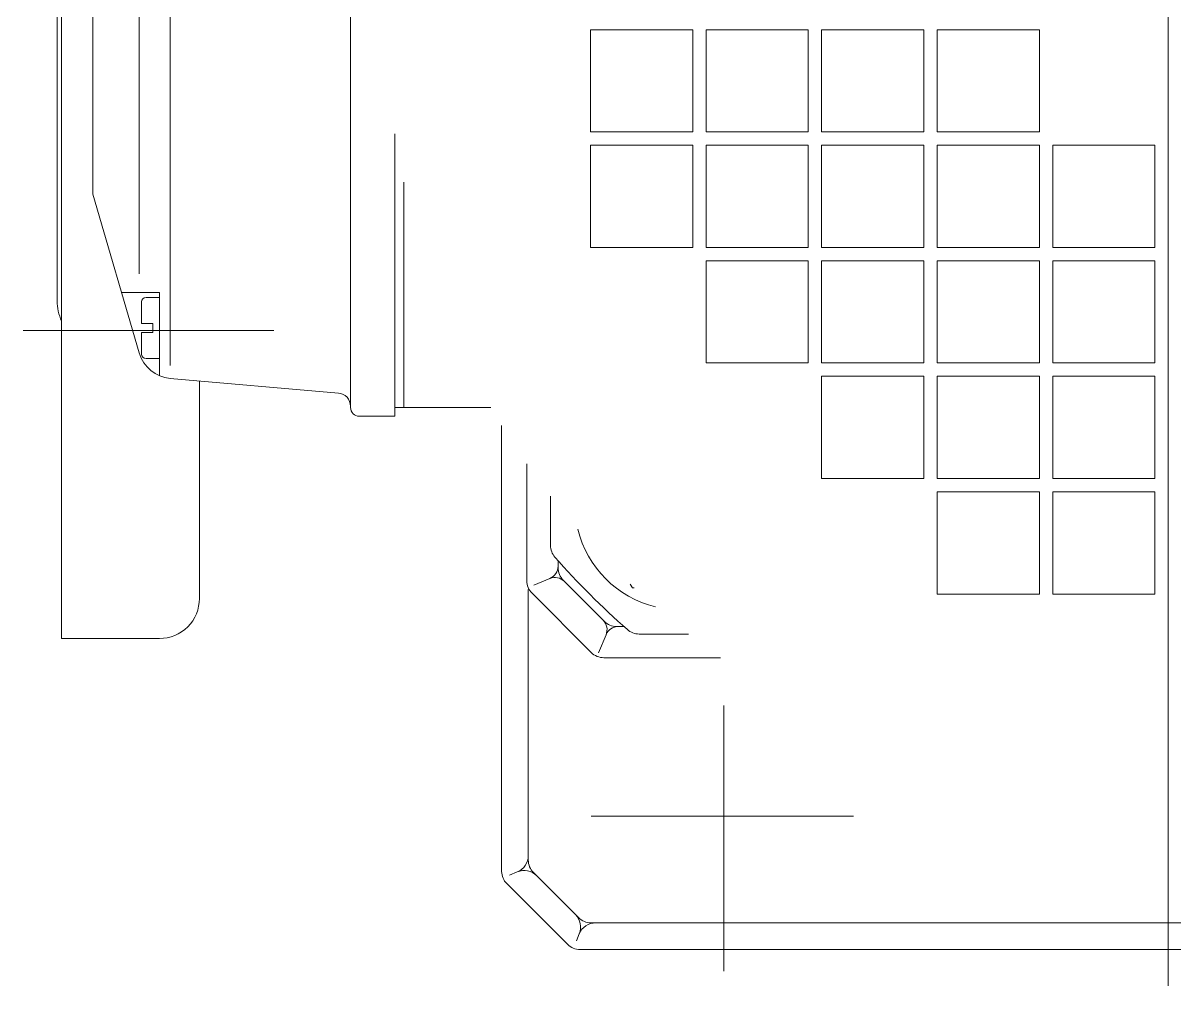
# Model space of a CAD drawing. Header units: millimetres. Extents: x 2085 to 2829, y 1347 to 1643.
# Drawn here: x 2162.09 to 2162.2196, y 1606.9287 to 1607.037 of the extents above; entities that cross this region are included whole.
import ezdxf

# ---------------------------------------------------------------- set-up
doc = ezdxf.new("R2010")
doc.units = ezdxf.units.MM
doc.layers.get('0').update_dxf_attribs({"color": 251, "lineweight": 9})
doc.layers.add('A-SANITARIOS', color=251, linetype='Continuous', lineweight=13)

# ---------------------------------------------------------------- blocks, each defined once
blk = doc.blocks.new('BOMBAS-28.02.2025')
at = {"layer": 'A-SANITARIOS'}
for p, q in [((4.287866207043407, -7.159061524085701, -9.61752527069772e-07), (4.287866207043407, -6.941757447086275, -9.61752527069772e-07)), ((4.287866207043407, -7.159061524085701, -9.61752527069772e-07), (4.287866207043407, -6.941757447086275, -9.61752527069772e-07)), ((4.163364742154954, -6.979961334727705, -9.61752527069772e-07), (4.163364742154954, -7.119961150921881, -9.61752527069772e-07)), ((4.163364742154954, -6.979961334727705, -9.61752527069772e-07), (4.163364742154954, -7.119961150921881, -9.61752527069772e-07)), ((4.195866206864594, -7.006086244247854, -9.61752527069772e-07), (4.195866206864594, -7.093836487270892, -9.61752527069772e-07)), ((4.195866206864594, -7.006086244247854, -9.61752527069772e-07), (4.195866206864594, -7.093836487270892, -9.61752527069772e-07)), ((4.175590573082445, -7.010976654477417, -9.61752527069772e-07), (4.175590573082445, -7.089256196282804, -9.61752527069772e-07)), ((4.175590573082445, -7.010976654477417, -9.61752527069772e-07), (4.175590573082445, -7.089256196282804, -9.61752527069772e-07)), ((4.16286474300432, -7.01796096842736, -9.61752527069772e-07), (4.16286474300432, -7.081961519084871, -9.61752527069772e-07)), ((4.16286474300432, -7.01796096842736, -9.61752527069772e-07), (4.16286474300432, -7.081961519084871, -9.61752527069772e-07)), ((4.17209814322996, -7.020464905537665, -9.61752527069772e-07), (4.17209814322996, -7.078949769027531, -9.61752527069772e-07)), ((4.17209814322996, -7.020464905537665, -9.61752527069772e-07), (4.17209814322996, -7.078949769027531, -9.61752527069772e-07)), ((4.166866207699059, -7.029961274005473, -9.61752527069772e-07), (4.166866207699059, -7.069961213506758, -9.61752527069772e-07)), ((4.166866207699059, -7.029961274005473, -9.61752527069772e-07), (4.166866207699059, -7.069961213506758, -9.61752527069772e-07)), ((4.222866209427593, -7.051461243070662, -9.61752527069772e-07), (4.222866209427593, -7.062961244024336, -9.61752527069772e-07)), ((4.222866209427593, -7.051461243070662, -9.61752527069772e-07), (4.234366206655977, -7.051461243070662, -9.61752527069772e-07)), ((4.222866209427593, -7.051461243070662, -9.61752527069772e-07), (4.222866209427593, -7.062961244024336, -9.61752527069772e-07)), ((4.222866209427593, -7.051461243070662, -9.61752527069772e-07), (4.234366206655977, -7.051461243070662, -9.61752527069772e-07)), ((4.234366206655977, -7.051461243070662, -9.61752527069772e-07), (4.234366206655977, -7.062961244024336, -9.61752527069772e-07)), ((4.234366206655977, -7.051461243070662, -9.61752527069772e-07), (4.234366206655977, -7.062961244024336, -9.61752527069772e-07)), ((4.235866207833169, -7.051461243070662, -9.61752527069772e-07), (4.235866207833169, -7.062961244024336, -9.61752527069772e-07)), ((4.235866207833169, -7.051461243070662, -9.61752527069772e-07), (4.247366206924198, -7.051461243070662, -9.61752527069772e-07)), ((4.235866207833169, -7.051461243070662, -9.61752527069772e-07), (4.235866207833169, -7.062961244024336, -9.61752527069772e-07)), ((4.235866207833169, -7.051461243070662, -9.61752527069772e-07), (4.247366206924198, -7.051461243070662, -9.61752527069772e-07)), ((4.247366206924198, -7.051461243070662, -9.61752527069772e-07), (4.247366206924198, -7.062961244024336, -9.61752527069772e-07)), ((4.247366206924198, -7.051461243070662, -9.61752527069772e-07), (4.247366206924198, -7.062961244024336, -9.61752527069772e-07)), ((4.24886620810139, -7.051461243070662, -9.61752527069772e-07), (4.24886620810139, -7.062961244024336, -9.61752527069772e-07)), ((4.24886620810139, -7.051461243070662, -9.61752527069772e-07), (4.260366207192419, -7.051461243070662, -9.61752527069772e-07)), ((4.24886620810139, -7.051461243070662, -9.61752527069772e-07), (4.24886620810139, -7.062961244024336, -9.61752527069772e-07)), ((4.24886620810139, -7.051461243070662, -9.61752527069772e-07), (4.260366207192419, -7.051461243070662, -9.61752527069772e-07)), ((4.260366207192419, -7.051461243070662, -9.61752527069772e-07), (4.260366207192419, -7.062961244024336, -9.61752527069772e-07)), ((4.260366207192419, -7.051461243070662, -9.61752527069772e-07), (4.260366207192419, -7.062961244024336, -9.61752527069772e-07)), ((4.261866206506966, -7.051461243070662, -9.61752527069772e-07), (4.27336620746064, -7.051461243070662, -9.61752527069772e-07)), ((4.261866206506966, -7.051461243070662, -9.61752527069772e-07), (4.261866206506966, -7.062961244024336, -9.61752527069772e-07)), ((4.261866206506966, -7.051461243070662, -9.61752527069772e-07), (4.27336620746064, -7.051461243070662, -9.61752527069772e-07)), ((4.261866206506966, -7.051461243070662, -9.61752527069772e-07), (4.261866206506966, -7.062961244024336, -9.61752527069772e-07)), ((4.27336620746064, -7.051461243070662, -9.61752527069772e-07), (4.27336620746064, -7.062961244024336, -9.61752527069772e-07)), ((4.27336620746064, -7.051461243070662, -9.61752527069772e-07), (4.27336620746064, -7.062961244024336, -9.61752527069772e-07)), ((4.200866207684157, -7.063190002925694, -9.61752527069772e-07), (4.200866207684157, -7.094961212016642, -9.61752527069772e-07)), ((4.200866207684157, -7.063190002925694, -9.61752527069772e-07), (4.200866207684157, -7.094961212016642, -9.61752527069772e-07)), ((4.222866209427593, -7.062961244024336, -9.61752527069772e-07), (4.234366206655977, -7.062961244024336, -9.61752527069772e-07)), ((4.222866209427593, -7.062961244024336, -9.61752527069772e-07), (4.234366206655977, -7.062961244024336, -9.61752527069772e-07)), ((4.235866207833169, -7.062961244024336, -9.61752527069772e-07), (4.247366206924198, -7.062961244024336, -9.61752527069772e-07)), ((4.235866207833169, -7.062961244024336, -9.61752527069772e-07), (4.247366206924198, -7.062961244024336, -9.61752527069772e-07)), ((4.24886620810139, -7.062961244024336, -9.61752527069772e-07), (4.260366207192419, -7.062961244024336, -9.61752527069772e-07)), ((4.24886620810139, -7.062961244024336, -9.61752527069772e-07), (4.260366207192419, -7.062961244024336, -9.61752527069772e-07)), ((4.261866206506966, -7.062961244024336, -9.61752527069772e-07), (4.27336620746064, -7.062961244024336, -9.61752527069772e-07)), ((4.261866206506966, -7.062961244024336, -9.61752527069772e-07), (4.27336620746064, -7.062961244024336, -9.61752527069772e-07)), ((4.222866209427593, -7.064461243338883, -9.61752527069772e-07), (4.222866209427593, -7.075961244292557, -9.61752527069772e-07)), ((4.222866209427593, -7.064461243338883, -9.61752527069772e-07), (4.234366206655977, -7.064461243338883, -9.61752527069772e-07)), ((4.222866209427593, -7.064461243338883, -9.61752527069772e-07), (4.222866209427593, -7.075961244292557, -9.61752527069772e-07)), ((4.222866209427593, -7.064461243338883, -9.61752527069772e-07), (4.234366206655977, -7.064461243338883, -9.61752527069772e-07)), ((4.234366206655977, -7.064461243338883, -9.61752527069772e-07), (4.234366206655977, -7.075961244292557, -9.61752527069772e-07)), ((4.234366206655977, -7.064461243338883, -9.61752527069772e-07), (4.234366206655977, -7.075961244292557, -9.61752527069772e-07)), ((4.235866207833169, -7.064461243338883, -9.61752527069772e-07), (4.235866207833169, -7.075961244292557, -9.61752527069772e-07)), ((4.235866207833169, -7.064461243338883, -9.61752527069772e-07), (4.247366206924198, -7.064461243338883, -9.61752527069772e-07)), ((4.235866207833169, -7.064461243338883, -9.61752527069772e-07), (4.235866207833169, -7.075961244292557, -9.61752527069772e-07)), ((4.235866207833169, -7.064461243338883, -9.61752527069772e-07), (4.247366206924198, -7.064461243338883, -9.61752527069772e-07)), ((4.247366206924198, -7.064461243338883, -9.61752527069772e-07), (4.247366206924198, -7.075961244292557, -9.61752527069772e-07)), ((4.247366206924198, -7.064461243338883, -9.61752527069772e-07), (4.247366206924198, -7.075961244292557, -9.61752527069772e-07)), ((4.24886620810139, -7.064461243338883, -9.61752527069772e-07), (4.24886620810139, -7.075961244292557, -9.61752527069772e-07)), ((4.24886620810139, -7.064461243338883, -9.61752527069772e-07), (4.260366207192419, -7.064461243338883, -9.61752527069772e-07)), ((4.24886620810139, -7.064461243338883, -9.61752527069772e-07), (4.24886620810139, -7.075961244292557, -9.61752527069772e-07)), ((4.24886620810139, -7.064461243338883, -9.61752527069772e-07), (4.260366207192419, -7.064461243338883, -9.61752527069772e-07)), ((4.260366207192419, -7.064461243338883, -9.61752527069772e-07), (4.260366207192419, -7.075961244292557, -9.61752527069772e-07)), ((4.260366207192419, -7.064461243338883, -9.61752527069772e-07), (4.260366207192419, -7.075961244292557, -9.61752527069772e-07)), ((4.261866206506966, -7.064461243338883, -9.61752527069772e-07), (4.261866206506966, -7.075961244292557, -9.61752527069772e-07)), ((4.261866206506966, -7.064461243338883, -9.61752527069772e-07), (4.27336620746064, -7.064461243338883, -9.61752527069772e-07)), ((4.261866206506966, -7.064461243338883, -9.61752527069772e-07), (4.261866206506966, -7.075961244292557, -9.61752527069772e-07)), ((4.261866206506966, -7.064461243338883, -9.61752527069772e-07), (4.27336620746064, -7.064461243338883, -9.61752527069772e-07)), ((4.27336620746064, -7.064461243338883, -9.61752527069772e-07), (4.27336620746064, -7.075961244292557, -9.61752527069772e-07)), ((4.27336620746064, -7.064461243338883, -9.61752527069772e-07), (4.27336620746064, -7.075961244292557, -9.61752527069772e-07)), ((4.274866206775187, -7.064461243338883, -9.61752527069772e-07), (4.286366207728861, -7.064461243338883, -9.61752527069772e-07)), ((4.274866206775187, -7.064461243338883, -9.61752527069772e-07), (4.274866206775187, -7.075961244292557, -9.61752527069772e-07)), ((4.274866206775187, -7.064461243338883, -9.61752527069772e-07), (4.286366207728861, -7.064461243338883, -9.61752527069772e-07)), ((4.274866206775187, -7.064461243338883, -9.61752527069772e-07), (4.274866206775187, -7.075961244292557, -9.61752527069772e-07)), ((4.286366207728861, -7.064461243338883, -9.61752527069772e-07), (4.286366207728861, -7.075961244292557, -9.61752527069772e-07)), ((4.286366207728861, -7.064461243338883, -9.61752527069772e-07), (4.286366207728861, -7.075961244292557, -9.61752527069772e-07)), ((4.20186620784807, -7.068615724332631, -9.61752527069772e-07), (4.20186620784807, -7.093961211852729, -9.61752527069772e-07)), ((4.20186620784807, -7.068615724332631, -9.61752527069772e-07), (4.20186620784807, -7.093961211852729, -9.61752527069772e-07)), ((4.166866097802995, -7.069961409084499, -9.61752527069772e-07), (4.172097971866606, -7.08783698733896, -9.61752527069772e-07)), ((4.166866097802995, -7.069961409084499, -9.61752527069772e-07), (4.172097971866606, -7.08783698733896, -9.61752527069772e-07)), ((4.222866209427593, -7.075961244292557, -9.61752527069772e-07), (4.234366206655977, -7.075961244292557, -9.61752527069772e-07)), ((4.222866209427593, -7.075961244292557, -9.61752527069772e-07), (4.234366206655977, -7.075961244292557, -9.61752527069772e-07)), ((4.235866207833169, -7.075961244292557, -9.61752527069772e-07), (4.247366206924198, -7.075961244292557, -9.61752527069772e-07)), ((4.235866207833169, -7.075961244292557, -9.61752527069772e-07), (4.247366206924198, -7.075961244292557, -9.61752527069772e-07)), ((4.24886620810139, -7.075961244292557, -9.61752527069772e-07), (4.260366207192419, -7.075961244292557, -9.61752527069772e-07)), ((4.24886620810139, -7.075961244292557, -9.61752527069772e-07), (4.260366207192419, -7.075961244292557, -9.61752527069772e-07)), ((4.261866206506966, -7.075961244292557, -9.61752527069772e-07), (4.27336620746064, -7.075961244292557, -9.61752527069772e-07)), ((4.261866206506966, -7.075961244292557, -9.61752527069772e-07), (4.27336620746064, -7.075961244292557, -9.61752527069772e-07)), ((4.274866206775187, -7.075961244292557, -9.61752527069772e-07), (4.286366207728861, -7.075961244292557, -9.61752527069772e-07)), ((4.274866206775187, -7.075961244292557, -9.61752527069772e-07), (4.286366207728861, -7.075961244292557, -9.61752527069772e-07)), ((4.235866207833169, -7.077461243607104, -9.61752527069772e-07), (4.235866207833169, -7.088961242698133, -9.61752527069772e-07)), ((4.235866207833169, -7.077461243607104, -9.61752527069772e-07), (4.247366206924198, -7.077461243607104, -9.61752527069772e-07)), ((4.235866207833169, -7.077461243607104, -9.61752527069772e-07), (4.235866207833169, -7.088961242698133, -9.61752527069772e-07)), ((4.235866207833169, -7.077461243607104, -9.61752527069772e-07), (4.247366206924198, -7.077461243607104, -9.61752527069772e-07)), ((4.247366206924198, -7.077461243607104, -9.61752527069772e-07), (4.247366206924198, -7.088961242698133, -9.61752527069772e-07)), ((4.247366206924198, -7.077461243607104, -9.61752527069772e-07), (4.247366206924198, -7.088961242698133, -9.61752527069772e-07)), ((4.24886620810139, -7.077461243607104, -9.61752527069772e-07), (4.24886620810139, -7.088961242698133, -9.61752527069772e-07)), ((4.24886620810139, -7.077461243607104, -9.61752527069772e-07), (4.260366207192419, -7.077461243607104, -9.61752527069772e-07)), ((4.24886620810139, -7.077461243607104, -9.61752527069772e-07), (4.24886620810139, -7.088961242698133, -9.61752527069772e-07)), ((4.24886620810139, -7.077461243607104, -9.61752527069772e-07), (4.260366207192419, -7.077461243607104, -9.61752527069772e-07)), ((4.260366207192419, -7.077461243607104, -9.61752527069772e-07), (4.260366207192419, -7.088961242698133, -9.61752527069772e-07)), ((4.260366207192419, -7.077461243607104, -9.61752527069772e-07), (4.260366207192419, -7.088961242698133, -9.61752527069772e-07)), ((4.261866206506966, -7.077461243607104, -9.61752527069772e-07), (4.261866206506966, -7.088961242698133, -9.61752527069772e-07)), ((4.261866206506966, -7.077461243607104, -9.61752527069772e-07), (4.27336620746064, -7.077461243607104, -9.61752527069772e-07)), ((4.261866206506966, -7.077461243607104, -9.61752527069772e-07), (4.261866206506966, -7.088961242698133, -9.61752527069772e-07)), ((4.261866206506966, -7.077461243607104, -9.61752527069772e-07), (4.27336620746064, -7.077461243607104, -9.61752527069772e-07)), ((4.27336620746064, -7.077461243607104, -9.61752527069772e-07), (4.27336620746064, -7.088961242698133, -9.61752527069772e-07)), ((4.27336620746064, -7.077461243607104, -9.61752527069772e-07), (4.27336620746064, -7.088961242698133, -9.61752527069772e-07)), ((4.274866206775187, -7.077461243607104, -9.61752527069772e-07), (4.286366207728861, -7.077461243607104, -9.61752527069772e-07)), ((4.274866206775187, -7.077461243607104, -9.61752527069772e-07), (4.274866206775187, -7.088961242698133, -9.61752527069772e-07)), ((4.274866206775187, -7.077461243607104, -9.61752527069772e-07), (4.286366207728861, -7.077461243607104, -9.61752527069772e-07)), ((4.274866206775187, -7.077461243607104, -9.61752527069772e-07), (4.274866206775187, -7.088961242698133, -9.61752527069772e-07)), ((4.286366207728861, -7.077461243607104, -9.61752527069772e-07), (4.286366207728861, -7.088961242698133, -9.61752527069772e-07)), ((4.286366207728861, -7.077461243607104, -9.61752527069772e-07), (4.286366207728861, -7.088961242698133, -9.61752527069772e-07)), ((4.170104244927643, -7.081024629063904, -9.61752527069772e-07), (4.174366207997082, -7.081024629063904, -9.61752527069772e-07)), ((4.170104244927643, -7.081024629063904, -9.61752527069772e-07), (4.174366207997082, -7.081024629063904, -9.61752527069772e-07)), ((4.172357907722471, -7.084524628706276, -9.61752527069772e-07), (4.172357907722471, -7.082094634883106, -9.61752527069772e-07)), ((4.172357907722471, -7.084524628706276, -9.61752527069772e-07), (4.172357907722471, -7.082094634883106, -9.61752527069772e-07)), ((4.172857906873105, -7.081594635732472, -9.61752527069772e-07), (4.174366207997082, -7.081594635732472, -9.61752527069772e-07)), ((4.172857906873105, -7.081594635732472, -9.61752527069772e-07), (4.174366207997082, -7.081594635732472, -9.61752527069772e-07)), ((4.174366207997082, -7.081024629063904, -9.61752527069772e-07), (4.174366207997082, -7.090391877107322, -9.61752527069772e-07)), ((4.174366207997082, -7.081024629063904, -9.61752527069772e-07), (4.174366207997082, -7.090391877107322, -9.61752527069772e-07)), ((4.173627928103087, -7.084524628706276, -9.61752527069772e-07), (4.172357907722471, -7.084524628706276, -9.61752527069772e-07)), ((4.173627928103087, -7.084524628706276, -9.61752527069772e-07), (4.172357907722471, -7.084524628706276, -9.61752527069772e-07)), ((4.173627928103087, -7.085524628870189, -9.61752527069772e-07), (4.173627928103087, -7.084524628706276, -9.61752527069772e-07)), ((4.173627928103087, -7.085524628870189, -9.61752527069772e-07), (4.173627928103087, -7.084524628706276, -9.61752527069772e-07)), ((4.187232418189524, -7.085318635217845, -9.61752527069772e-07), (4.159024654160021, -7.085318635217845, -9.61752527069772e-07)), ((4.187232418189524, -7.085318635217845, -9.61752527069772e-07), (4.159024654160021, -7.085318635217845, -9.61752527069772e-07)), ((4.172357907722471, -7.087954620830715, -9.61752527069772e-07), (4.172357907722471, -7.085524628870189, -9.61752527069772e-07)), ((4.172357907722471, -7.085524628870189, -9.61752527069772e-07), (4.173627928103087, -7.085524628870189, -9.61752527069772e-07)), ((4.172357907722471, -7.087954620830715, -9.61752527069772e-07), (4.172357907722471, -7.085524628870189, -9.61752527069772e-07)), ((4.172357907722471, -7.085524628870189, -9.61752527069772e-07), (4.173627928103087, -7.085524628870189, -9.61752527069772e-07)), ((4.174366207997082, -7.088454621843994, -9.61752527069772e-07), (4.172857906873105, -7.088454621843994, -9.61752527069772e-07)), ((4.174366207997082, -7.088454621843994, -9.61752527069772e-07), (4.172857906873105, -7.088454621843994, -9.61752527069772e-07)), ((4.235866207833169, -7.088961242698133, -9.61752527069772e-07), (4.247366206924198, -7.088961242698133, -9.61752527069772e-07)), ((4.235866207833169, -7.088961242698133, -9.61752527069772e-07), (4.247366206924198, -7.088961242698133, -9.61752527069772e-07)), ((4.24886620810139, -7.088961242698133, -9.61752527069772e-07), (4.260366207192419, -7.088961242698133, -9.61752527069772e-07)), ((4.24886620810139, -7.088961242698133, -9.61752527069772e-07), (4.260366207192419, -7.088961242698133, -9.61752527069772e-07)), ((4.261866206506966, -7.088961242698133, -9.61752527069772e-07), (4.27336620746064, -7.088961242698133, -9.61752527069772e-07)), ((4.261866206506966, -7.088961242698133, -9.61752527069772e-07), (4.27336620746064, -7.088961242698133, -9.61752527069772e-07)), ((4.274866206775187, -7.088961242698133, -9.61752527069772e-07), (4.286366207728861, -7.088961242698133, -9.61752527069772e-07)), ((4.274866206775187, -7.088961242698133, -9.61752527069772e-07), (4.286366207728861, -7.088961242698133, -9.61752527069772e-07)), ((4.175590550730703, -7.090698181651533, -9.61752527069772e-07), (4.194496017153142, -7.092342135496438, -9.61752527069772e-07)), ((4.175590550730703, -7.090698181651533, -9.61752527069772e-07), (4.194496017153142, -7.092342135496438, -9.61752527069772e-07)), ((4.178864741901634, -7.090982881374657, -9.61752527069772e-07), (4.178864741901634, -7.115461335517466, -9.61752527069772e-07)), ((4.178864741901634, -7.090982881374657, -9.61752527069772e-07), (4.178864741901634, -7.115461335517466, -9.61752527069772e-07)), ((4.24886620810139, -7.090461243875325, -9.61752527069772e-07), (4.24886620810139, -7.101961242966354, -9.61752527069772e-07)), ((4.24886620810139, -7.090461243875325, -9.61752527069772e-07), (4.260366207192419, -7.090461243875325, -9.61752527069772e-07)), ((4.24886620810139, -7.090461243875325, -9.61752527069772e-07), (4.24886620810139, -7.101961242966354, -9.61752527069772e-07)), ((4.24886620810139, -7.090461243875325, -9.61752527069772e-07), (4.260366207192419, -7.090461243875325, -9.61752527069772e-07)), ((4.260366207192419, -7.090461243875325, -9.61752527069772e-07), (4.260366207192419, -7.101961242966354, -9.61752527069772e-07)), ((4.260366207192419, -7.090461243875325, -9.61752527069772e-07), (4.260366207192419, -7.101961242966354, -9.61752527069772e-07)), ((4.261866206506966, -7.090461243875325, -9.61752527069772e-07), (4.261866206506966, -7.101961242966354, -9.61752527069772e-07)), ((4.261866206506966, -7.090461243875325, -9.61752527069772e-07), (4.27336620746064, -7.090461243875325, -9.61752527069772e-07)), ((4.261866206506966, -7.090461243875325, -9.61752527069772e-07), (4.261866206506966, -7.101961242966354, -9.61752527069772e-07)), ((4.261866206506966, -7.090461243875325, -9.61752527069772e-07), (4.27336620746064, -7.090461243875325, -9.61752527069772e-07)), ((4.27336620746064, -7.090461243875325, -9.61752527069772e-07), (4.27336620746064, -7.101961242966354, -9.61752527069772e-07)), ((4.27336620746064, -7.090461243875325, -9.61752527069772e-07), (4.27336620746064, -7.101961242966354, -9.61752527069772e-07)), ((4.274866206775187, -7.090461243875325, -9.61752527069772e-07), (4.286366207728861, -7.090461243875325, -9.61752527069772e-07)), ((4.274866206775187, -7.090461243875325, -9.61752527069772e-07), (4.274866206775187, -7.101961242966354, -9.61752527069772e-07)), ((4.274866206775187, -7.090461243875325, -9.61752527069772e-07), (4.286366207728861, -7.090461243875325, -9.61752527069772e-07)), ((4.274866206775187, -7.090461243875325, -9.61752527069772e-07), (4.274866206775187, -7.101961242966354, -9.61752527069772e-07)), ((4.286366207728861, -7.090461243875325, -9.61752527069772e-07), (4.286366207728861, -7.101961242966354, -9.61752527069772e-07)), ((4.286366207728861, -7.090461243875325, -9.61752527069772e-07), (4.286366207728861, -7.101961242966354, -9.61752527069772e-07)), ((4.195866206864594, -7.093836487270892, -9.61752527069772e-07), (4.195866206864594, -7.093961243517697, -9.61752527069772e-07)), ((4.195866206864594, -7.093836487270892, -9.61752527069772e-07), (4.195866206864594, -7.093961243517697, -9.61752527069772e-07)), ((4.200866207684157, -7.094961212016642, -9.61752527069772e-07), (4.196866207028506, -7.094961212016642, -9.61752527069772e-07)), ((4.200866207684157, -7.094961212016642, -9.61752527069772e-07), (4.196866207028506, -7.094961212016642, -9.61752527069772e-07)), ((4.211656002531527, -7.093961211852729, -9.61752527069772e-07), (4.200866207684157, -7.093961211852729, -9.61752527069772e-07)), ((4.211656002531527, -7.093961211852729, -9.61752527069772e-07), (4.200866207684157, -7.093961211852729, -9.61752527069772e-07)), ((4.212866207788466, -7.095993836410344, -9.61752527069772e-07), (4.212866207788466, -7.146176834590733, -9.61752527069772e-07)), ((4.212866207788466, -7.095993836410344, -9.61752527069772e-07), (4.212866207788466, -7.146176834590733, -9.61752527069772e-07)), ((4.215702878515003, -7.113459992222488, -9.61752527069772e-07), (4.215702878515003, -7.100324464030564, -9.61752527069772e-07)), ((4.215702878515003, -7.113459992222488, -9.61752527069772e-07), (4.215702878515003, -7.100324464030564, -9.61752527069772e-07)), ((4.24886620810139, -7.101961242966354, -9.61752527069772e-07), (4.260366207192419, -7.101961242966354, -9.61752527069772e-07)), ((4.24886620810139, -7.101961242966354, -9.61752527069772e-07), (4.260366207192419, -7.101961242966354, -9.61752527069772e-07)), ((4.261866206506966, -7.101961242966354, -9.61752527069772e-07), (4.27336620746064, -7.101961242966354, -9.61752527069772e-07)), ((4.261866206506966, -7.101961242966354, -9.61752527069772e-07), (4.27336620746064, -7.101961242966354, -9.61752527069772e-07)), ((4.274866206775187, -7.101961242966354, -9.61752527069772e-07), (4.286366207728861, -7.101961242966354, -9.61752527069772e-07)), ((4.274866206775187, -7.101961242966354, -9.61752527069772e-07), (4.286366207728861, -7.101961242966354, -9.61752527069772e-07)), ((4.218368157948134, -7.103942901827395, -9.61752527069772e-07), (4.218368157948134, -7.109490205533803, -9.61752527069772e-07)), ((4.218368157948134, -7.103942901827395, -9.61752527069772e-07), (4.218368157948134, -7.109490205533803, -9.61752527069772e-07)), ((4.261866206506966, -7.103461244143546, -9.61752527069772e-07), (4.261866206506966, -7.114961243234575, -9.61752527069772e-07)), ((4.261866206506966, -7.103461244143546, -9.61752527069772e-07), (4.27336620746064, -7.103461244143546, -9.61752527069772e-07)), ((4.261866206506966, -7.103461244143546, -9.61752527069772e-07), (4.261866206506966, -7.114961243234575, -9.61752527069772e-07)), ((4.261866206506966, -7.103461244143546, -9.61752527069772e-07), (4.27336620746064, -7.103461244143546, -9.61752527069772e-07)), ((4.27336620746064, -7.103461244143546, -9.61752527069772e-07), (4.27336620746064, -7.114961243234575, -9.61752527069772e-07)), ((4.27336620746064, -7.103461244143546, -9.61752527069772e-07), (4.27336620746064, -7.114961243234575, -9.61752527069772e-07)), ((4.274866206775187, -7.103461244143546, -9.61752527069772e-07), (4.274866206775187, -7.114961243234575, -9.61752527069772e-07)), ((4.274866206775187, -7.103461244143546, -9.61752527069772e-07), (4.286366207728861, -7.103461244143546, -9.61752527069772e-07)), ((4.274866206775187, -7.103461244143546, -9.61752527069772e-07), (4.274866206775187, -7.114961243234575, -9.61752527069772e-07)), ((4.274866206775187, -7.103461244143546, -9.61752527069772e-07), (4.286366207728861, -7.103461244143546, -9.61752527069772e-07)), ((4.286366207728861, -7.103461244143546, -9.61752527069772e-07), (4.286366207728861, -7.114961243234575, -9.61752527069772e-07)), ((4.286366207728861, -7.103461244143546, -9.61752527069772e-07), (4.286366207728861, -7.114961243234575, -9.61752527069772e-07)), ((4.219216304103611, -7.111206299625337, -9.61752527069772e-07), (4.219216304103611, -7.112004579044878, -9.61752527069772e-07)), ((4.219216304103611, -7.111206299625337, -9.61752527069772e-07), (4.219216304103611, -7.112004579044878, -9.61752527069772e-07)), ((4.216486292163609, -7.113963537849486, -9.61752527069772e-07), (4.218290066550253, -7.113216388039291, -9.61752527069772e-07)), ((4.216486292163609, -7.113963537849486, -9.61752527069772e-07), (4.218290066550253, -7.113216388039291, -9.61752527069772e-07)), ((4.215866208280204, -7.114451692439616, -9.61752527069772e-07), (4.215866208280204, -7.144890061579645, -9.61752527069772e-07)), ((4.215866208280204, -7.114451692439616, -9.61752527069772e-07), (4.215866208280204, -7.144890061579645, -9.61752527069772e-07)), ((4.219802338833688, -7.113418216817081, -9.61752527069772e-07), (4.224408887530444, -7.118024769239128, -9.61752527069772e-07)), ((4.219802338833688, -7.113418216817081, -9.61752527069772e-07), (4.224408887530444, -7.118024769239128, -9.61752527069772e-07)), ((4.227339461649535, -7.113840074278414, -9.61752527069772e-07), (4.22758372707176, -7.114263149909675, -9.61752527069772e-07)), ((4.227339461649535, -7.113840074278414, -9.61752527069772e-07), (4.22758372707176, -7.114263149909675, -9.61752527069772e-07)), ((4.227583734522341, -7.114263153634965, -9.61752527069772e-07), (4.227789059485076, -7.114263153634965, -9.61752527069772e-07)), ((4.227583734522341, -7.114263153634965, -9.61752527069772e-07), (4.227789059485076, -7.114263153634965, -9.61752527069772e-07)), ((4.216288902069209, -7.114873516373336, -9.61752527069772e-07), (4.222953763062833, -7.12153837736696, -9.61752527069772e-07)), ((4.216288902069209, -7.114873516373336, -9.61752527069772e-07), (4.222953763062833, -7.12153837736696, -9.61752527069772e-07)), ((4.261866206506966, -7.114961243234575, -9.61752527069772e-07), (4.27336620746064, -7.114961243234575, -9.61752527069772e-07)), ((4.261866206506966, -7.114961243234575, -9.61752527069772e-07), (4.27336620746064, -7.114961243234575, -9.61752527069772e-07)), ((4.274866206775187, -7.114961243234575, -9.61752527069772e-07), (4.286366207728861, -7.114961243234575, -9.61752527069772e-07)), ((4.274866206775187, -7.114961243234575, -9.61752527069772e-07), (4.286366207728861, -7.114961243234575, -9.61752527069772e-07)), ((4.223767735267757, -7.121573804877698, -9.61752527069772e-07), (4.224611193145392, -7.119537540711462, -9.61752527069772e-07)), ((4.223767735267757, -7.121573804877698, -9.61752527069772e-07), (4.224611193145392, -7.119537540711462, -9.61752527069772e-07)), ((4.226621087844251, -7.118611237965524, -9.61752527069772e-07), (4.225822262669681, -7.118611237965524, -9.61752527069772e-07)), ((4.226621087844251, -7.118611237965524, -9.61752527069772e-07), (4.225822262669681, -7.118611237965524, -9.61752527069772e-07)), ((4.228338377753971, -7.119460907764733, -9.61752527069772e-07), (4.233886715228437, -7.119460907764733, -9.61752527069772e-07)), ((4.228338377753971, -7.119460907764733, -9.61752527069772e-07), (4.233886715228437, -7.119460907764733, -9.61752527069772e-07)), ((4.174364740232704, -7.119961150921881, -9.61752527069772e-07), (4.163364742154954, -7.119961150921881, -9.61752527069772e-07)), ((4.174364740232704, -7.119961150921881, -9.61752527069772e-07), (4.163364742154954, -7.119961150921881, -9.61752527069772e-07)), ((4.237503171170829, -7.122124756686389, -9.61752527069772e-07), (4.224366937036393, -7.122124756686389, -9.61752527069772e-07)), ((4.237503171170829, -7.122124756686389, -9.61752527069772e-07), (4.224366937036393, -7.122124756686389, -9.61752527069772e-07)), ((4.237866208160995, -7.127487915568054, -9.61752527069772e-07), (4.237866208160995, -7.157412645407021, -9.61752527069772e-07)), ((4.237866208160995, -7.127487915568054, -9.61752527069772e-07), (4.237866208160995, -7.157412645407021, -9.61752527069772e-07)), ((4.25245067870128, -7.139961243607104, -9.61752527069772e-07), (4.222934078628896, -7.139961243607104, -9.61752527069772e-07)), ((4.25245067870128, -7.139961243607104, -9.61752527069772e-07), (4.222934078628896, -7.139961243607104, -9.61752527069772e-07)), ((4.213757014105795, -7.146592249162495, -9.61752527069772e-07), (4.21463285034406, -7.146229461766779, -9.61752527069772e-07)), ((4.213757014105795, -7.146592249162495, -9.61752527069772e-07), (4.21463285034406, -7.146229461766779, -9.61752527069772e-07)), ((4.21645298434305, -7.146303129382432, -9.61752527069772e-07), (4.221524158696411, -7.151374173350632, -9.61752527069772e-07)), ((4.21645298434305, -7.146303129382432, -9.61752527069772e-07), (4.221524158696411, -7.151374173350632, -9.61752527069772e-07)), ((4.213452631811379, -7.147545437328517, -9.61752527069772e-07), (4.220281234214781, -7.154373868368566, -9.61752527069772e-07)), ((4.213452631811379, -7.147545437328517, -9.61752527069772e-07), (4.220281234214781, -7.154373868368566, -9.61752527069772e-07)), ((4.22293749844539, -7.151961137540638, -9.61752527069772e-07), (4.352794187347172, -7.151961137540638, -9.61752527069772e-07)), ((4.22293749844539, -7.151961137540638, -9.61752527069772e-07), (4.352794187347172, -7.151961137540638, -9.61752527069772e-07)), ((4.221280338446377, -7.153965060599148, -9.61752527069772e-07), (4.221598707343219, -7.153196479193866, -9.61752527069772e-07)), ((4.221280338446377, -7.153965060599148, -9.61752527069772e-07), (4.221598707343219, -7.153196479193866, -9.61752527069772e-07)), ((4.221694817970274, -7.154961136169732, -9.61752527069772e-07), (4.354037350247381, -7.154961136169732, -9.61752527069772e-07)), ((4.221694817970274, -7.154961136169732, -9.61752527069772e-07), (4.354037350247381, -7.154961136169732, -9.61752527069772e-07))]:
    blk.add_line(p, q, dxfattribs=at)
for centre, radius, start, end in [((4.168366207013605, -7.081961519084871, -9.61752527069772e-07), 0.005499992, 180.0000360719366, 204.5831438849129), ((4.168366207013605, -7.081961519084871, -9.61752527069772e-07), 0.005499992, 180.0000360719366, 204.5831438849129), ((4.172857906873105, -7.082094634883106, -9.61752527069772e-07), 0.0005, 90.0000298820776, 179.9999641415069), ((4.172857906873105, -7.082094634883106, -9.61752527069772e-07), 0.0005, 90.0000298820776, 179.9999641415069), ((4.175937006453751, -7.086713165976107, -9.61752527069772e-07), 0.003999999000000001, 196.3140659449919, 265.030488021229), ((4.175937006453751, -7.086713165976107, -9.61752527069772e-07), 0.003999999000000001, 196.3140659449919, 265.030488021229), ((4.172857906873105, -7.087954620830715, -9.61752527069772e-07), 0.0005, 180.0000219846714, 269.9999568844308), ((4.172857906873105, -7.087954620830715, -9.61752527069772e-07), 0.0005, 180.0000219846714, 269.9999568844308), ((4.194366207550047, -7.093836487270892, -9.61752527069772e-07), 0.0015, 359.99970907663, 85.03020714097198), ((4.194366207550047, -7.093836487270892, -9.61752527069772e-07), 0.0015, 359.99970907663, 85.03020714097198), ((4.196866207028506, -7.093961243517697, -9.61752527069772e-07), 0.001, 180.0000219846714, 269.9999978655659), ((4.196866207028506, -7.093961243517697, -9.61752527069772e-07), 0.001, 180.0000219846714, 269.9999978655659), ((4.233068354631541, -7.104763184674084, -9.61752527069772e-07), 0.012, 193.9804359373344, 256.0238320637964), ((4.233068354631541, -7.104763184674084, -9.61752527069772e-07), 0.012, 193.9804359373344, 256.0238320637964), ((4.22036816200125, -7.109490205533803, -9.61752527069772e-07), 0.002, 180.0000219846714, 221.4096010031946), ((4.22036816200125, -7.109490205533803, -9.61752527069772e-07), 0.002, 180.0000219846714, 221.4096010031946), ((4.217715574632166, -7.111830811016262, -9.61752527069772e-07), 0.0015, 292.4995899662535, 0), ((4.217715574632166, -7.111830811016262, -9.61752527069772e-07), 0.0015, 292.4995899662535, 0), ((4.287867916951654, -7.049961243756115, -9.61752527069772e-07), 0.092, 221.4096288933894, 228.5903841036668), ((4.287867916951654, -7.049961243756115, -9.61752527069772e-07), 0.092, 221.4096288933894, 228.5903841036668), ((4.218863520974992, -7.114602449350059, -9.61752527069772e-07), 0.0015, 45.00065419784863, 112.5004278448098), ((4.218863520974992, -7.114602449350059, -9.61752527069772e-07), 0.0015, 45.00065419784863, 112.5004278448098), ((4.221215572411893, -7.112004670314491, -9.61752527069772e-07), 0.002, 179.9999810035364, 224.999671960728), ((4.221215572411893, -7.112004670314491, -9.61752527069772e-07), 0.002, 179.9999810035364, 224.999671960728), ((4.217702146823285, -7.113459992222488, -9.61752527069772e-07), 0.002, 179.9998168655529, 224.9999451379324), ((4.217702146823285, -7.113459992222488, -9.61752527069772e-07), 0.002, 179.9998168655529, 224.9999451379324), ((4.174366207997082, -7.115461335517466, -9.61752527069772e-07), 0.004499994, 269.9999839917441, 0), ((4.174366207997082, -7.115461335517466, -9.61752527069772e-07), 0.004499994, 269.9999839917441, 0), ((4.223224362562178, -7.118963181041181, -9.61752527069772e-07), 0.0015, 337.499629120844, 45.00014496565601), ((4.223224362562178, -7.118963181041181, -9.61752527069772e-07), 0.0015, 337.499629120844, 45.00014496565601), ((4.225822262669681, -7.116611237637699, -9.61752527069772e-07), 0.002, 224.9997259915164, 269.9996358655399), ((4.225822262669681, -7.116611237637699, -9.61752527069772e-07), 0.002, 224.9997259915164, 269.9996358655399), ((4.225996090302942, -7.120111237280071, -9.61752527069772e-07), 0.0015, 90.00014599529351, 157.4997360881635), ((4.225996090302942, -7.120111237280071, -9.61752527069772e-07), 0.0015, 90.00014599529351, 157.4997360881635), ((4.228338377753971, -7.117460907436907, -9.61752527069772e-07), 0.002, 228.5903978165252, 270.0000249728791), ((4.228338377753971, -7.117460907436907, -9.61752527069772e-07), 0.002, 228.5903978165252, 270.0000249728791), ((4.224366937036393, -7.120124756358564, -9.61752527069772e-07), 0.002, 225.001038162754, 270.0014930366635), ((4.224366937036393, -7.120124756358564, -9.61752527069772e-07), 0.002, 225.001038162754, 270.0014930366635), ((4.213865718076704, -7.144382339902222, -9.61752527069772e-07), 0.002, 292.5069119929504, 0), ((4.213865718076704, -7.144382339902222, -9.61752527069772e-07), 0.002, 292.5069119929504, 0), ((4.217865718732355, -7.144890152849257, -9.61752527069772e-07), 0.002, 179.9997630778132, 225.0055180158757), ((4.217865718732355, -7.144890152849257, -9.61752527069772e-07), 0.002, 179.9997630778132, 225.0055180158757), ((4.214864988083718, -7.14613273832947, -9.61752527069772e-07), 0.002, 181.2661349581432, 225.000764979654), ((4.214864988083718, -7.14613273832947, -9.61752527069772e-07), 0.002, 181.2661349581432, 225.000764979654), ((4.215396480838535, -7.148077820427716, -9.61752527069772e-07), 0.002, 44.99725613372712, 112.4953469545009), ((4.215396480838535, -7.148077820427716, -9.61752527069772e-07), 0.002, 44.99725613372712, 112.4953469545009), ((4.219749264622806, -7.152430634014308, -9.61752527069772e-07), 0.002, 337.4999840405556, 44.99976221406451), ((4.219749264622806, -7.152430634014308, -9.61752527069772e-07), 0.002, 337.4999840405556, 44.99976221406451), ((4.222936762700556, -7.149961213581264, -9.61752527069772e-07), 0.002, 225.0029500246887, 270.0030778539975), ((4.222936762700556, -7.149961213581264, -9.61752527069772e-07), 0.002, 225.0029500246887, 270.0030778539975), ((4.22344481779146, -7.15396121237427, -9.61752527069772e-07), 0.002, 89.99932594570632, 157.4991348888602), ((4.22344481779146, -7.15396121237427, -9.61752527069772e-07), 0.002, 89.99932594570632, 157.4991348888602), ((4.221693597937701, -7.152961228974164, -9.61752527069772e-07), 0.002, 225.0048081411851, 270.0000179292466), ((4.221693597937701, -7.152961228974164, -9.61752527069772e-07), 0.002, 225.0048081411851, 270.0000179292466)]:
    blk.add_arc(centre, radius, start, end, dxfattribs=at)

msp = doc.modelspace()

# ---------------------------------------------------------------- block references
msp.add_blockref('BOMBAS-28.02.2025', (2157.930955654186, 1614.087756893471))

doc.saveas('drawing.dxf')
